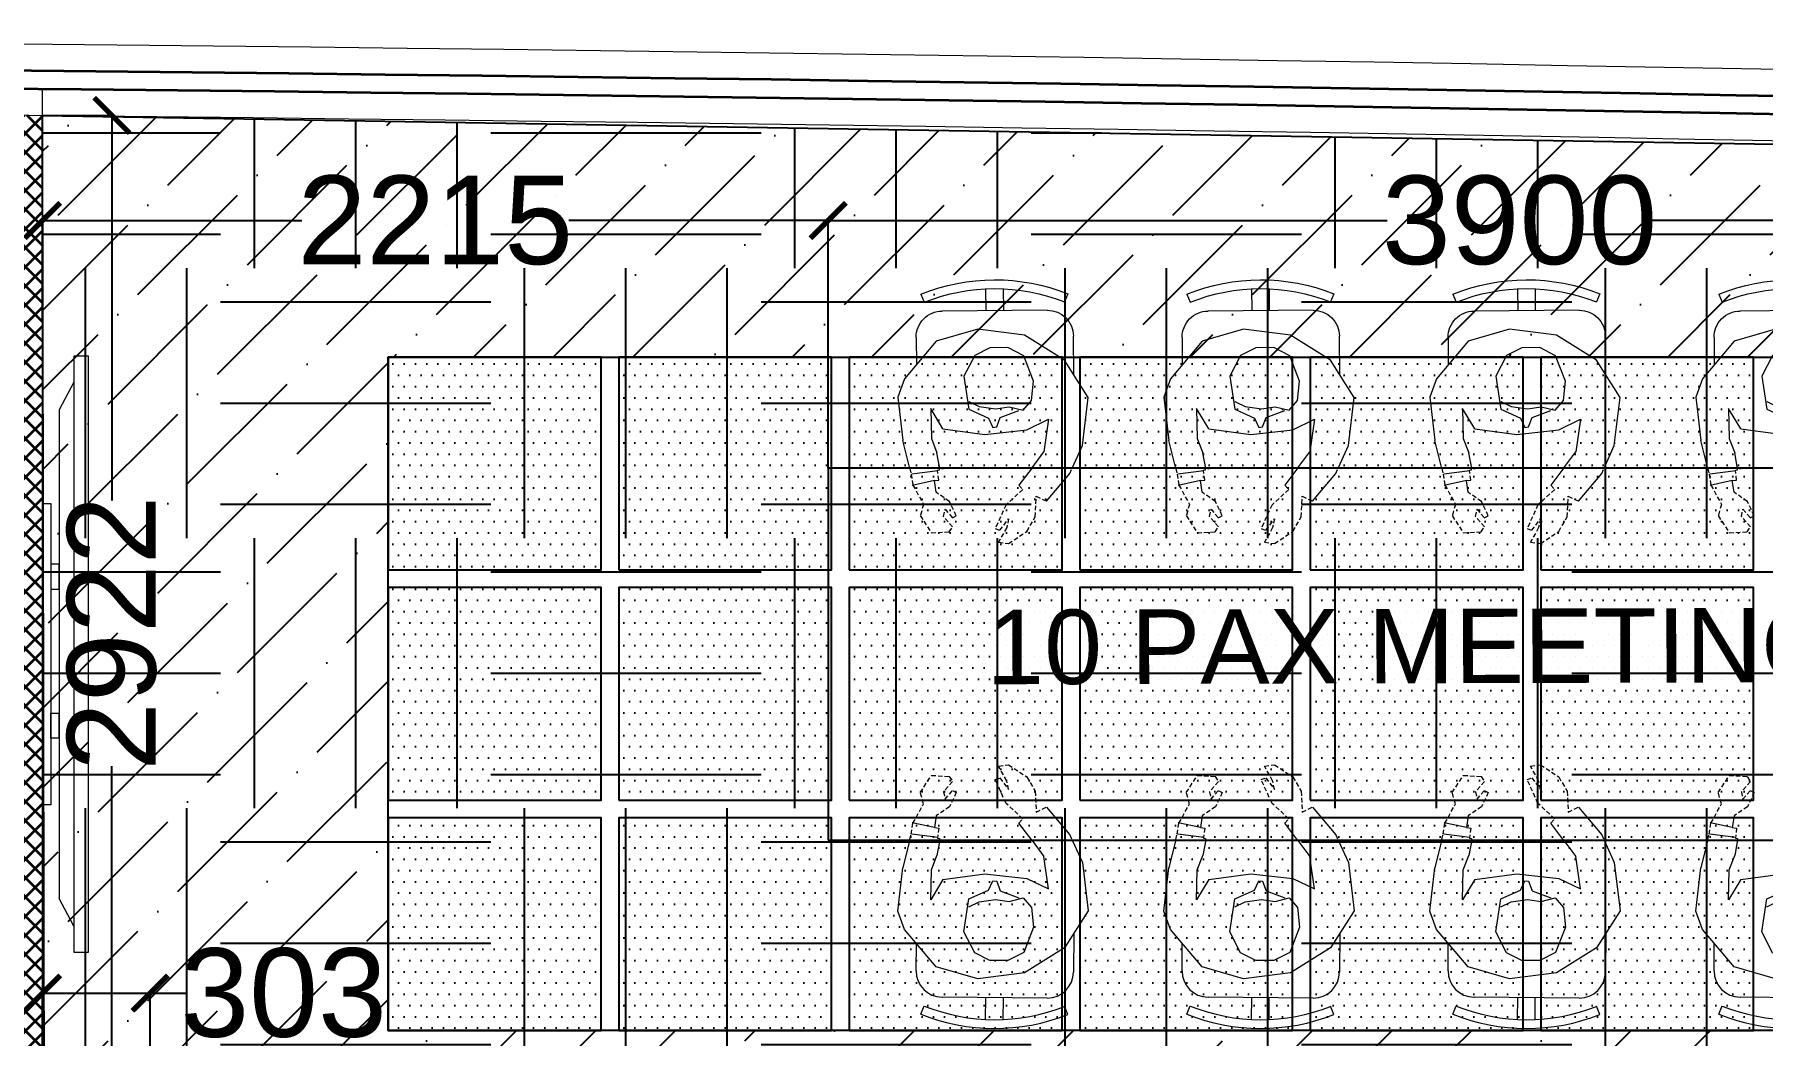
# Model space of a CAD drawing. Header units: millimetres. Extents: x 263321 to 4958806, y 33647 to 987811.
# Drawn here: x 2402929 to 2407802, y 502709 to 505533 of the extents above; entities that cross this region are included whole.
import ezdxf

# ---------------------------------------------------------------- set-up
doc = ezdxf.new("R2010")
doc.units = ezdxf.units.MM
doc.header["$PDMODE"] = 3
doc.linetypes.add('( Hidden )', pattern=[0.375, 0.25, -0.125])
for name, color, linetype, lineweight in [('A-FURN-HUMAN', 252, 'Continuous', 9), ('A-FURN-MODULAR', 6, 'Continuous', 18), ('A-FURN-MODULAR-CHAIR', 5, 'Continuous', 5), ('A-FURN-MODULAR-TABLETOP', 250, 'Continuous', 13), ('A-GYPSUM PARTITION', 250, 'Continuous', 35), ('A-PLAN-THIN', 251, 'Continuous', 15), ('Base 7th & 9th', 250, 'Continuous', 35), ('TOA- AV', 7, 'Continuous', 9)]:
    doc.layers.add(name, color=color, linetype=linetype, lineweight=lineweight)
for name, color, linetype in [('CEILING TOA', 7, 'Continuous'), ('CH', 250, 'Continuous'), ('FLOORING TOA', 7, 'Continuous'), ('PARTITION DIM.', 250, 'Continuous'), ('TEXT', 250, 'Continuous')]:
    doc.layers.add(name, color=color, linetype=linetype)
doc.styles.add('ARIAL', font='arial.ttf')
doc.styles.get("Standard").update_dxf_attribs({"font": 'arial.ttf'})
doc.styles.add('TEXT @ 150', font='arial.ttf', dxfattribs={"height": 225})
doc.dimstyles.new('DIM @ 150', dxfattribs={"dimtxt": 225, "dimasz": 100, "dimexe": 1, "dimexo": 0, "dimgap": 0.5, "dimtad": 0, "dimdec": 0, "dimzin": 0, "dimdsep": 46, "dimtxsty": 'TEXT @ 150', "dimblk": 'ARCHTICK', "dimcen": -2, "dimclrd": 8, "dimclre": 8, "dimclrt": 7, "dimadec": 0, "dimazin": 0, "dimtfac": 1, "dimtdec": 0, "dimtofl": 0, "dimtmove": 0, "dimatfit": 3, "dimldrblk": 'OPEN90', "dimfxl": 1, "dimtolj": 1, "dimtzin": 0, "dimlwd": -1, "dimlwe": -1, "dimarcsym": 0})
pattern_1 = [(0, (19594.08, 10287.852), (15.875, 31.75), [0, -31.75])]

# ---------------------------------------------------------------- blocks, each defined once
blk = doc.blocks.new('_ArchTick')
at = {"color": 0, "linetype": 'ByBlock', "const_width": 0.15}
blk.add_lwpolyline([(-0.5, -0.5), (0.5, 0.5)], dxfattribs=at)
blk = doc.blocks.new('*D569')
at = {"layer": 'Defpoints', "color": 0, "transparency": 16777216}
for p in [(2403255, 502828.7), (2402951.6, 502383.1), (2403255, 502383.1, 0)]:
    blk.add_point(p, dxfattribs=at)
at = {"layer": 'PARTITION DIM.', "color": 8, "transparency": 16777216}
for p, q in [((2402951.6, 502383.1), (2402951.6, 502829.7)), ((2402951.6, 502828.7), (2403255, 502828.7)), ((2403255, 502383.1), (2403255, 502829.7)), ((2403255, 502828.7), (2403355, 502828.7))]:
    blk.add_line(p, q, dxfattribs=at)
at = {"layer": 'PARTITION DIM.', "color": 8, "transparency": 16777216, "xscale": 100, "yscale": 100, "zscale": 100, "rotation": 180}
blk.add_blockref('_ArchTick', (2402951.6, 502828.7), dxfattribs=at)
at = {"layer": 'PARTITION DIM.', "color": 8, "transparency": 16777216, "xscale": 100, "yscale": 100, "zscale": 100}
blk.add_blockref('_ArchTick', (2403255, 502828.7), dxfattribs=at)
at = {"layer": 'PARTITION DIM.', "color": 7, "transparency": 16777216, "insert": (2403631.6, 502828.7), "char_height": 250, "attachment_point": 5}
blk.add_mtext('\\A1;303', dxfattribs=at)
blk = doc.blocks.new('_Open90')
at = {"color": 0, "linetype": 'ByBlock'}
for p, q in [((-0.5, 0.5), (0, 0)), ((0, 0), (-1, 0)), ((0, 0), (-0.5, -0.5))]:
    blk.add_line(p, q, dxfattribs=at)
blk = doc.blocks.new('*D573')
at = {"layer": 'Defpoints', "color": 0, "transparency": 16777216}
for p in [(2402951.6, 505304.9), (2402951.9, 502383.1, 0), (2403147.4, 502383.1)]:
    blk.add_point(p, dxfattribs=at)
at = {"layer": 'PARTITION DIM.', "color": 8, "transparency": 16777216}
for p, q in [((2402951.6, 505304.9), (2403148.4, 505304.9)), ((2403147.4, 505304.9), (2403147.4, 504218.6)), ((2403147.4, 502383.1), (2403147.4, 503469.3)), ((2402951.9, 502383.1), (2403148.4, 502383.1))]:
    blk.add_line(p, q, dxfattribs=at)
at = {"layer": 'PARTITION DIM.', "color": 8, "transparency": 16777216, "xscale": 100, "yscale": 100, "zscale": 100}
for p, rotation in [((2403147.4, 505304.9), 90), ((2403147.4, 502383.1), 270)]:
    blk.add_blockref('_ArchTick', p, dxfattribs=dict(at, rotation=rotation))
at = {"layer": 'PARTITION DIM.', "color": 7, "transparency": 16777216, "insert": (2403147.4, 503844), "char_height": 250, "attachment_point": 5, "rotation": 90}
blk.add_mtext('\\A1;2922', dxfattribs=at)
blk = doc.blocks.new('Human Figure')
at = {"layer": 'A-FURN-HUMAN', "lineweight": 5}
for p, q in [((4611.71, 5776.63, 0), (4616.22, 5779.49)), ((4611.71, 5776.63, 0), (4616.22, 5779.49)), ((4616.22, 5779.49), (4621.49, 5780.21, 0)), ((4616.22, 5779.49), (4621.49, 5780.21, 0)), ((4621.49, 5780.21, 0), (4626.18, 5778.89, 0)), ((4621.49, 5780.21, 0), (4626.18, 5778.89, 0)), ((4626.18, 5778.89, 0), (4629.77, 5774.69, 0)), ((4626.18, 5778.89, 0), (4629.77, 5774.69, 0)), ((4609.08, 5772.43, 0), (4611.71, 5776.63, 0)), ((4609.08, 5772.43, 0), (4611.71, 5776.63, 0)), ((4629.77, 5774.69, 0), (4630.56, 5772.63, 0)), ((4629.77, 5774.69, 0), (4630.56, 5772.63, 0)), ((4609.78, 5766.99, 0), (4609.08, 5772.43, 0)), ((4609.78, 5766.99, 0), (4609.08, 5772.43, 0)), ((4626.86, 5771.32, 0), (4626.81, 5767.94)), ((4626.86, 5771.32, 0), (4626.81, 5767.94)), ((4630.56, 5772.63, 0), (4630.01, 5767.72, 0)), ((4630.56, 5772.63, 0), (4630.01, 5767.72, 0)), ((4616.02, 5768.83), (4613.59, 5769.99, 0)), ((4613.59, 5769.99, 0), (4614.12, 5766.32, 0)), ((4616.02, 5768.83), (4613.59, 5769.99, 0)), ((4613.59, 5769.99, 0), (4614.12, 5766.32, 0)), ((4625.5, 5769.01, 0), (4620.77, 5768.32, 0)), ((4625.5, 5769.01, 0), (4620.77, 5768.32, 0)), ((4620.77, 5768.32, 0), (4616.02, 5768.83)), ((4620.77, 5768.32, 0), (4616.02, 5768.83)), ((4626.81, 5767.94), (4626.19, 5766.32, 0)), ((4626.81, 5767.94), (4626.19, 5766.32, 0)), ((4629.26, 5764.54), (4630.01, 5767.72, 0)), ((4629.26, 5764.54), (4630.01, 5767.72, 0)), ((4610.91, 5764.54), (4609.78, 5766.99, 0)), ((4610.91, 5764.54), (4609.78, 5766.99, 0)), ((4615.48, 5764.54), (4614.12, 5766.32, 0)), ((4615.48, 5764.54), (4614.12, 5766.32, 0)), ((4625.89, 5764.54), (4626.19, 5766.32, 0)), ((4625.89, 5764.54), (4626.19, 5766.32, 0)), ((4613.88, 5760.76, 0), (4611.23, 5763.85, 0)), ((4613.88, 5760.76, 0), (4611.23, 5763.85, 0)), ((4615.48, 5764.54), (4616.97, 5762.59)), ((4615.48, 5764.54), (4616.97, 5762.59)), ((4626.5, 5763.17, 0), (4626.01, 5763.22, 0)), ((4626.5, 5763.17, 0), (4626.01, 5763.22, 0)), ((4626.32, 5761.85, 0), (4626.5, 5763.17, 0)), ((4626.32, 5761.85, 0), (4626.5, 5763.17, 0))]:
    blk.add_line(p, q, dxfattribs=at)
at = {"layer": 'A-FURN-HUMAN', "linetype": '( Hidden )', "lineweight": 5, "ltscale": 2}
for p, q in [((4611.23, 5763.85, 0), (4610.91, 5764.54, 0)), ((4611.23, 5763.85, 0), (4610.91, 5764.54, 0)), ((4626.01, 5763.22, 0), (4626.14, 5764.36, 0)), ((4626.01, 5763.22, 0), (4626.14, 5764.36, 0)), ((4629.12, 5763.93, 0), (4628.92, 5762.69, 0)), ((4629.12, 5763.93, 0), (4628.92, 5762.69, 0)), ((4629.26, 5764.54, 0), (4629.12, 5763.93, 0)), ((4629.26, 5764.54, 0), (4629.12, 5763.93, 0)), ((4615.02, 5761.34, 0), (4613.88, 5760.76, 0)), ((4615.02, 5761.34, 0), (4613.88, 5760.76, 0)), ((4615.16, 5758.98, 0), (4615.02, 5761.34, 0)), ((4615.16, 5758.98, 0), (4615.02, 5761.34, 0)), ((4616.97, 5762.59), (4616.53, 5762.09)), ((4616.97, 5762.59), (4616.53, 5762.09)), ((4616.53, 5762.09), (4618.44, 5760.37, 0)), ((4616.53, 5762.09), (4618.44, 5760.37, 0)), ((4624.81, 5760.79, 0), (4626.32, 5761.85, 0)), ((4624.81, 5760.79, 0), (4626.32, 5761.85, 0)), ((4628.92, 5762.69, 0), (4627.75, 5760.5, 0)), ((4628.92, 5762.69, 0), (4627.75, 5760.5, 0)), ((4618.44, 5760.37, 0), (4619.69, 5757.7, 0)), ((4618.44, 5760.37, 0), (4619.69, 5757.7, 0)), ((4624.06, 5759.18, 0), (4624.81, 5760.79, 0)), ((4624.06, 5759.18, 0), (4624.81, 5760.79, 0)), ((4625.32, 5759.95, 0), (4624.51, 5758.96, 0)), ((4625.32, 5759.95, 0), (4624.51, 5758.96, 0)), ((4625.51, 5759.11, 0), (4625.32, 5759.95, 0)), ((4625.51, 5759.11, 0), (4625.32, 5759.95, 0)), ((4627.75, 5760.5, 0), (4628.12, 5759.23, 0)), ((4627.75, 5760.5, 0), (4628.12, 5759.23, 0)), ((4616.12, 5757.36), (4615.16, 5758.98, 0)), ((4616.12, 5757.36), (4615.16, 5758.98, 0)), ((4618.19, 5756, 0), (4616.12, 5757.36)), ((4618.19, 5756, 0), (4616.12, 5757.36)), ((4619.17, 5757.51, 0), (4618.16, 5758.8, 0)), ((4618.16, 5758.8, 0), (4618.39, 5757.81, 0)), ((4619.17, 5757.51, 0), (4618.16, 5758.8, 0)), ((4618.16, 5758.8, 0), (4618.39, 5757.81, 0)), ((4618.39, 5757.81, 0), (4619.31, 5756.18, 0)), ((4618.39, 5757.81, 0), (4619.31, 5756.18, 0)), ((4619.69, 5757.7, 0), (4619.17, 5757.51, 0)), ((4619.69, 5757.7, 0), (4619.17, 5757.51, 0)), ((4624.51, 5758.96, 0), (4624.06, 5759.18, 0)), ((4624.51, 5758.96, 0), (4624.06, 5759.18, 0)), ((4624.5, 5757.93, 0), (4625.51, 5759.11, 0)), ((4624.5, 5757.93, 0), (4625.51, 5759.11, 0)), ((4624.87, 5757.37, 0), (4624.5, 5757.93, 0)), ((4624.87, 5757.37, 0), (4624.5, 5757.93, 0)), ((4626.89, 5757.28, 0), (4624.87, 5757.37, 0)), ((4626.89, 5757.28, 0), (4624.87, 5757.37, 0)), ((4628.12, 5759.23, 0), (4626.89, 5757.28, 0)), ((4628.12, 5759.23, 0), (4626.89, 5757.28, 0)), ((4619.31, 5756.18, 0), (4618.19, 5756, 0)), ((4619.31, 5756.18, 0), (4618.19, 5756, 0))]:
    blk.add_line(p, q, dxfattribs=at)
at = {"layer": 'A-FURN-HUMAN', "linetype": '( Hidden )', "lineweight": 5, "ltscale": 3}
for p, q in [((4625.9, 5764.39, 0), (4625.89, 5764.57, 0)), ((4625.9, 5764.39, 0), (4625.89, 5764.57, 0)), ((4626.14, 5764.36, 0), (4625.9, 5764.39, 0)), ((4626.14, 5764.36, 0), (4625.9, 5764.39, 0))]:
    blk.add_line(p, q, dxfattribs=at)
at = {"layer": 'A-FURN-HUMAN', "lineweight": 5, "elevation": 0}
for points in [[(4622.54, 5772.08), (4621.4, 5771.49), (4619.55, 5771.23), (4618.01, 5771.43), (4616.44, 5771.03), (4615.47, 5772.11), (4615.23, 5774.3), (4616.32, 5777.18), (4618.11, 5778.11), (4620.14, 5778.11), (4621.85, 5777.26), (4623.09, 5774.92), (4622.55, 5771.19), (4620.35, 5770.17), (4619.86, 5769.12), (4619.43, 5769.17), (4619.04, 5770.23), (4616.9, 5771)], [(4622.54, 5772.08), (4621.4, 5771.49), (4619.55, 5771.23), (4618.01, 5771.43), (4616.44, 5771.03), (4615.47, 5772.11), (4615.23, 5774.3), (4616.32, 5777.18), (4618.11, 5778.11), (4620.14, 5778.11), (4621.85, 5777.26), (4623.09, 5774.92), (4622.55, 5771.19), (4620.35, 5770.17), (4619.86, 5769.12), (4619.43, 5769.17), (4619.04, 5770.23), (4616.9, 5771)], [(4625.5, 5769.01), (4626.86, 5771.32)], [(4625.5, 5769.01), (4626.86, 5771.32)], [(4626.09, 5764.27), (4629.04, 5763.91)], [(4626.09, 5764.27), (4629.04, 5763.91)], [(4626.5, 5763.17), (4629.02, 5762.63)], [(4626.5, 5763.17), (4629.02, 5762.63)]]:
    blk.add_lwpolyline(points, dxfattribs=at)
at = {"layer": 'A-FURN-MODULAR-CHAIR', "color": 18, "lineweight": 15, "true_color": 0x000000}
for p, q in [((4613.64, 5782.3, 0), (4625.48, 5782.3, 0)), ((4610.68, 5774.98, 0), (4610.68, 5779.34, 0)), ((4628.44, 5779.34, 0), (4628.44, 5776.24, 0))]:
    blk.add_line(p, q, dxfattribs=at)
at = {"layer": 'A-FURN-MODULAR-CHAIR', "lineweight": 15}
for p, q in [((4613.64, 5782.3, 0), (4625.48, 5782.3, 0)), ((4610.68, 5774.98, 0), (4610.68, 5779.34, 0)), ((4628.44, 5779.34, 0), (4628.44, 5776.24, 0))]:
    blk.add_line(p, q, dxfattribs=at)
at = {"layer": 'A-FURN-MODULAR-CHAIR', "color": 18, "lineweight": 15, "true_color": 0x000000, "elevation": 0}
for points in [[(4618.58, 5784.79), (4618.58, 5782.3)], [(4620.56, 5784.79), (4620.56, 5782.3)], [(4611.29, 5784.13), (4611.67, 5783.22)], [(4627.86, 5784.22), (4627.49, 5783.3)]]:
    blk.add_lwpolyline(points, dxfattribs=at)
at = {"layer": 'A-FURN-MODULAR-CHAIR', "lineweight": 15, "elevation": 0}
for points in [[(4618.58, 5784.79), (4618.58, 5782.3)], [(4620.56, 5784.79), (4620.56, 5782.3)], [(4611.29, 5784.13), (4611.67, 5783.22)], [(4627.86, 5784.22), (4627.49, 5783.3)]]:
    blk.add_lwpolyline(points, dxfattribs=at)
at = {"layer": 'A-FURN-MODULAR-CHAIR', "color": 18, "lineweight": 15, "true_color": 0x000000, "elevation": 0}
blk.add_lwpolyline([(4625.89, 5764.57, -0.034638), (4625.48, 5764.54), (4615.48, 5764.54)], format="xyb", dxfattribs=at)
at = {"layer": 'A-FURN-MODULAR-CHAIR', "lineweight": 15, "elevation": 0}
blk.add_lwpolyline([(4625.89, 5764.57, -0.034638), (4625.48, 5764.54), (4615.48, 5764.54)], format="xyb", dxfattribs=at)
at = {"layer": 'A-FURN-MODULAR-CHAIR', "color": 18, "lineweight": 15, "true_color": 0x000000}
for centre, radius, start, end in [((4619.68, 5763.49, 0), 22.29, 68.458, 112.0994), ((4619.68, 5763.49, 0), 21.3, 68.4839, 112.0994), ((4613.64, 5779.34, 0), 2.96, 90.0001, 180.0001), ((4625.48, 5779.34, 0), 2.96, 0.0001, 90.0001)]:
    blk.add_arc(centre, radius, start, end, dxfattribs=at)
at = {"layer": 'A-FURN-MODULAR-CHAIR', "lineweight": 15}
for centre, radius, start, end in [((4619.68, 5763.49, 0), 22.29, 68.458, 112.0994), ((4619.68, 5763.49, 0), 21.3, 68.4839, 112.0994), ((4613.64, 5779.34, 0), 2.96, 90.0001, 180.0001), ((4625.48, 5779.34, 0), 2.96, 0.0001, 90.0001)]:
    blk.add_arc(centre, radius, start, end, dxfattribs=at)
blk = doc.blocks.new('*D703')
at = {"layer": 'CH', "color": 8, "transparency": 16777216}
for p, q in [((2405166.9, 504310.1), (2405166.9, 505009.4)), ((2405166.9, 505008.4), (2406743.5, 505008.4)), ((2409066.6, 505008.4), (2407490.1, 505008.4)), ((2409066.6, 504310.1), (2409066.6, 505009.4))]:
    blk.add_line(p, q, dxfattribs=at)
at = {"layer": 'Defpoints', "color": 0, "transparency": 16777216}
for p in [(2405166.9, 505008.4), (2405166.9, 504310.1), (2409066.6, 504310.1)]:
    blk.add_point(p, dxfattribs=at)
at = {"layer": 'CH', "color": 8, "transparency": 16777216, "xscale": 100, "yscale": 100, "zscale": 100, "rotation": 180}
blk.add_blockref('_ArchTick', (2405166.9, 505008.4), dxfattribs=at)
at = {"layer": 'CH', "color": 8, "transparency": 16777216, "xscale": 100, "yscale": 100, "zscale": 100}
blk.add_blockref('_ArchTick', (2409066.6, 505008.4), dxfattribs=at)
at = {"layer": 'CH', "color": 7, "transparency": 16777216, "insert": (2407116.8, 505008.4), "char_height": 250, "attachment_point": 5}
blk.add_mtext('\\A1;3900', dxfattribs=at)
blk = doc.blocks.new('*D702')
at = {"layer": 'CH', "color": 8, "transparency": 16777216}
for p, q in [((2402951.6, 504730.5), (2402951.6, 505009.4)), ((2402951.6, 505008.4), (2403682.4, 505008.4)), ((2405166.9, 505008.4), (2404436.2, 505008.4)), ((2405166.9, 504310.1), (2405166.9, 505009.4))]:
    blk.add_line(p, q, dxfattribs=at)
at = {"layer": 'Defpoints', "color": 0, "transparency": 16777216}
for p in [(2402951.6, 505008.4), (2402951.6, 504730.5), (2405166.9, 504310.1)]:
    blk.add_point(p, dxfattribs=at)
at = {"layer": 'CH', "color": 8, "transparency": 16777216, "xscale": 100, "yscale": 100, "zscale": 100, "rotation": 180}
blk.add_blockref('_ArchTick', (2402951.6, 505008.4), dxfattribs=at)
at = {"layer": 'CH', "color": 8, "transparency": 16777216, "xscale": 100, "yscale": 100, "zscale": 100}
blk.add_blockref('_ArchTick', (2405166.9, 505008.4), dxfattribs=at)
at = {"layer": 'CH', "color": 7, "transparency": 16777216, "insert": (2404059.3, 505008.4), "char_height": 250, "attachment_point": 5}
blk.add_mtext('\\A1;2215', dxfattribs=at)
blk = doc.blocks.new('A$C60412B90')
at = {"layer": 'TOA- AV', "color": 6}
for p, q in [((-37.2, 55.5), (29.9, 91)), ((1280.2, 55.5), (1213.1, 91)), ((-100, 55.5), (1343, 55.5))]:
    blk.add_line(p, q, dxfattribs=at)
at = {"layer": 'TOA- AV', "color": 30, "true_color": 0xf8991e}
blk.add_line((256.5, 111), (986.5, 111), dxfattribs=at)
for points in [[(986.5, 111), (986.5, 131), (256.5, 131), (256.5, 111)], [(403.4, 91), (464.2, 91)], [(825.1, 91), (764.2, 91)]]:
    blk.add_lwpolyline(points, dxfattribs=at)
at = {"layer": 'TOA- AV', "color": 6}
for points in [[(29.9, 91), (1213.1, 91)], [(1343, 55.5), (1343, 20), (-100, 20), (-100, 55.5)]]:
    blk.add_lwpolyline(points, dxfattribs=at)
at = {"layer": 'TOA- AV', "color": 30, "true_color": 0xf8991e}
for points in [[(403.4, 111), (464.2, 111), (464.2, 91), (403.4, 91)], [(825.1, 111), (764.2, 111), (764.2, 91), (825.1, 91)]]:
    blk.add_lwpolyline(points, close=True, dxfattribs=at)

msp = doc.modelspace()

# ---------------------------------------------------------------- hatches: boundary and pattern name
at = {"layer": 'A-GYPSUM PARTITION', "true_color": 0x636466}
h = msp.add_hatch(dxfattribs=at)
h.set_pattern_fill('ANSI37', color=251, scale=12)
h.set_pattern_definition([(45, (13069.08, -8478.743), (-26.94076836, 26.94076836), []), (135, (13069.08, -8478.743), (-26.94076836, -26.94076836), [])])
h.paths.add_polyline_path([(2402951.6, 505304.9, 0.000046), (2402851.6, 505305.9), (2402851.6, 497133.1), (2402951.6, 497133.1)])
at = {"layer": 'CEILING TOA', "true_color": 0x939598}
h = msp.add_hatch(dxfattribs=at)
h.set_pattern_fill('ANSI36', color=252, scale=50)
h.set_pattern_definition([(45, (13069.08, -8478.74), (84.189901, 308.696304), [396.875, -79.375, 0, -79.375])])
h.paths.add_polyline_path([(2403926.6, 504623.3), (2409076.6, 504623.3), (2409076.6, 502723.3), (2403926.6, 502723.3)], flags=16)
h.paths.add_polyline_path([(2402951.6, 505304.9), (2410051.6, 505187.2), (2410051.6, 502383.1), (2404451.6, 502383.1), (2404451.6, 501336.2), (2402957.7, 501375.3)])
h = msp.add_hatch(dxfattribs=at)
h.set_pattern_fill('DOTS', color=252, scale=20)
h.set_pattern_definition(pattern_1)
h.paths.add_polyline_path([(2403926.6, 504023.3), (2404526.6, 504023.3), (2404526.6, 504623.3), (2403926.6, 504623.3)])
h = msp.add_hatch(dxfattribs=at)
h.set_pattern_fill('DOTS', color=252, scale=20)
h.set_pattern_definition(pattern_1)
h.paths.add_polyline_path([(2404576.6, 504023.3), (2405176.6, 504023.3), (2405176.6, 504623.3), (2404576.6, 504623.3)])
h = msp.add_hatch(dxfattribs=at)
h.set_pattern_fill('DOTS', color=252, scale=20)
h.set_pattern_definition(pattern_1)
h.paths.add_polyline_path([(2405226.6, 504023.3), (2405826.6, 504023.3), (2405826.6, 504623.3), (2405226.6, 504623.3)])
h = msp.add_hatch(dxfattribs=at)
h.set_pattern_fill('DOTS', color=252, scale=20)
h.set_pattern_definition(pattern_1)
h.paths.add_polyline_path([(2405876.6, 504023.3), (2406476.6, 504023.3), (2406476.6, 504623.3), (2405876.6, 504623.3)])
h = msp.add_hatch(dxfattribs=at)
h.set_pattern_fill('DOTS', color=252, scale=20)
h.set_pattern_definition(pattern_1)
h.paths.add_polyline_path([(2406526.6, 504023.3), (2407126.6, 504023.3), (2407126.6, 504623.3), (2406526.6, 504623.3)])
h = msp.add_hatch(dxfattribs=at)
h.set_pattern_fill('DOTS', color=252, scale=20)
h.set_pattern_definition(pattern_1)
h.paths.add_polyline_path([(2407176.6, 504023.3), (2407776.6, 504023.3), (2407776.6, 504623.3), (2407176.6, 504623.3)])
h = msp.add_hatch(dxfattribs=at)
h.set_pattern_fill('DOTS', color=252, scale=20)
h.set_pattern_definition(pattern_1)
h.paths.add_polyline_path([(2403926.6, 503373.3), (2404526.6, 503373.3), (2404526.6, 503973.3), (2403926.6, 503973.3)])
h = msp.add_hatch(dxfattribs=at)
h.set_pattern_fill('DOTS', color=252, scale=20)
h.set_pattern_definition(pattern_1)
h.paths.add_polyline_path([(2404576.6, 503373.3), (2405176.6, 503373.3), (2405176.6, 503973.3), (2404576.6, 503973.3)])
h = msp.add_hatch(dxfattribs=at)
h.set_pattern_fill('DOTS', color=252, scale=20)
h.set_pattern_definition(pattern_1)
h.paths.add_polyline_path([(2405226.6, 503373.3), (2405826.6, 503373.3), (2405826.6, 503973.3), (2405226.6, 503973.3)])
h = msp.add_hatch(dxfattribs=at)
h.set_pattern_fill('DOTS', color=252, scale=20)
h.set_pattern_definition(pattern_1)
h.paths.add_polyline_path([(2405876.6, 503373.3), (2406476.6, 503373.3), (2406476.6, 503973.3), (2405876.6, 503973.3)])
h = msp.add_hatch(dxfattribs=at)
h.set_pattern_fill('DOTS', color=252, scale=20)
h.set_pattern_definition(pattern_1)
h.paths.add_polyline_path([(2406526.6, 503373.3), (2407126.6, 503373.3), (2407126.6, 503973.3), (2406526.6, 503973.3)])
h = msp.add_hatch(dxfattribs=at)
h.set_pattern_fill('DOTS', color=252, scale=20)
h.set_pattern_definition(pattern_1)
h.paths.add_polyline_path([(2407176.6, 503373.3), (2407776.6, 503373.3), (2407776.6, 503973.3), (2407176.6, 503973.3)])
h = msp.add_hatch(dxfattribs=at)
h.set_pattern_fill('DOTS', color=252, scale=20)
h.set_pattern_definition(pattern_1)
h.paths.add_polyline_path([(2403926.6, 502723.3), (2404526.6, 502723.3), (2404526.6, 503323.3), (2403926.6, 503323.3)])
h = msp.add_hatch(dxfattribs=at)
h.set_pattern_fill('DOTS', color=252, scale=20)
h.set_pattern_definition(pattern_1)
h.paths.add_polyline_path([(2404576.6, 502723.3), (2405176.6, 502723.3), (2405176.6, 503323.3), (2404576.6, 503323.3)])
h = msp.add_hatch(dxfattribs=at)
h.set_pattern_fill('DOTS', color=252, scale=20)
h.set_pattern_definition(pattern_1)
h.paths.add_polyline_path([(2405226.6, 502723.3), (2405826.6, 502723.3), (2405826.6, 503323.3), (2405226.6, 503323.3)])
h = msp.add_hatch(dxfattribs=at)
h.set_pattern_fill('DOTS', color=252, scale=20)
h.set_pattern_definition(pattern_1)
h.paths.add_polyline_path([(2405876.6, 502723.3), (2406476.6, 502723.3), (2406476.6, 503323.3), (2405876.6, 503323.3)])
h = msp.add_hatch(dxfattribs=at)
h.set_pattern_fill('DOTS', color=252, scale=20)
h.set_pattern_definition(pattern_1)
h.paths.add_polyline_path([(2406526.6, 502723.3), (2407126.6, 502723.3), (2407126.6, 503323.3), (2406526.6, 503323.3)])
h = msp.add_hatch(dxfattribs=at)
h.set_pattern_fill('DOTS', color=252, scale=20)
h.set_pattern_definition(pattern_1)
h.paths.add_polyline_path([(2407176.6, 502723.3), (2407776.6, 502723.3), (2407776.6, 503323.3), (2407176.6, 503323.3)])
at = {"layer": 'FLOORING TOA', "true_color": 0xc7c8ca}
h = msp.add_hatch(dxfattribs=at)
h.set_pattern_fill('EARTH', color=9, scale=120)
edge = h.paths.add_edge_path()
edge.add_line((2399150.3, 470683.1), (2406751.6, 470683.1))
edge.add_line((2406751.6, 470683.1), (2406751.6, 489283.1))
edge.add_line((2406751.6, 489283.1), (2406777, 491421.9))
edge.add_line((2406777, 491421.9), (2410711.6, 491383.1))
edge.add_line((2410711.6, 491383.1), (2410711.6, 490662.8))
edge.add_line((2410711.6, 490662.8), (2412251.6, 490662.8))
edge.add_line((2412251.6, 490662.8), (2412251.6, 491383.1))
edge.add_line((2412251.6, 491383.1), (2413501.6, 491383.1))
edge.add_line((2413501.6, 491383.1), (2413501.6, 490641.9))
edge.add_line((2413501.6, 490641.9), (2414541.6, 490641.9))
edge.add_line((2414541.6, 490641.9), (2414541.6, 491383.1))
edge.add_line((2414541.6, 491383.1), (2419059.8, 491383.1))
edge.add_line((2419059.8, 491383.1), (2419290.9, 492883.1))
edge.add_line((2419290.9, 492883.1), (2413191.6, 492883.1))
edge.add_line((2413191.6, 492883.1), (2413191.6, 495458.2))
edge.add_line((2413191.6, 495458.2), (2416206.2, 495458.2))
edge.add_line((2416206.2, 495458.2), (2416206.2, 496558.2))
edge.add_line((2416206.2, 496558.2), (2413191.6, 496558.2))
edge.add_line((2413191.6, 496558.2), (2413191.6, 498963.1))
edge.add_line((2413191.6, 498963.1), (2411651.6, 498963.1))
edge.add_line((2411651.6, 498963.1), (2411651.6, 492883.1))
edge.add_line((2411651.6, 492883.1), (2404451.6, 492883.1))
edge.add_line((2404451.6, 492883.1), (2404452.6, 502283.1))
edge.add_line((2404452.6, 502283.1), (2402951.6, 502283.1))
edge.add_line((2402951.6, 502283.1), (2402951.4, 497183.5))
edge.add_line((2402951.4, 497183.5), (2402951.6, 497133.1))
edge.add_line((2402951.6, 497133.1), (2399951.6, 497133.1))
edge.add_line((2399951.6, 497133.1), (2399951.6, 505326.9))
edge.add_arc((2397396.4, -38564.5), 543897.4, 89.730828, 95.307778)
edge.add_line((2347082.8, 503000.8), (2347082.9, 472483.1))
edge.add_line((2347082.9, 472483.1), (2343851.6, 472483.1))
edge.add_line((2343851.6, 472483.1), (2343851.6, 458383.2))
edge.add_line((2343851.6, 458383.2), (2354252.4, 458383.2))
edge.add_line((2354252.4, 458383.2), (2354252.7, 455753.4))
edge.add_arc((2374151.3, 141679.3), 314703.8, 88.069715, 93.625218, ccw=False)
edge.add_line((2384751.6, 456204.5), (2384751.6, 459200.3))
edge.add_line((2384751.6, 459200.3), (2394751.8, 459200.3))
edge.add_line((2394751.8, 459200.3), (2394749.6, 457484.3))
edge.add_line((2394749.6, 457484.3), (2395751.6, 457483.1))
edge.add_line((2395751.6, 457483.1), (2395751.6, 458383.1))
edge.add_line((2395751.6, 458383.1), (2396651.6, 458383.1))
edge.add_line((2396651.6, 458383.1), (2396651.6, 459197.4))
edge.add_line((2396651.6, 459197.4), (2399811.2, 459198))
edge.add_line((2399811.2, 459198), (2399811.2, 460833.1))
edge.add_line((2399811.2, 460833.1), (2398551.6, 460833.1))
edge.add_line((2398551.6, 460833.1), (2398551.6, 466883.1))
edge.add_line((2398551.6, 466883.1), (2403551.7, 466883.1))
edge.add_line((2403551.7, 466883.1), (2403551.7, 465533.1))
edge.add_line((2403551.7, 465533.1), (2407851.7, 465533.1))
edge.add_line((2407851.7, 465533.1), (2407851.7, 460783.1))
edge.add_line((2407851.7, 460783.1), (2409491.6, 460783.1))
edge.add_line((2409491.6, 460783.1), (2409496.3, 466883.1))
edge.add_line((2409496.3, 466883.1), (2415285.8, 466883.1))
edge.add_line((2415285.8, 466883.1), (2415516.9, 468383.1))
edge.add_line((2415516.9, 468383.1), (2399151.6, 468383.1))
edge.add_arc((2399151.6, 468983.1), 600, 180.0002, 269.9977, ccw=False)
edge.add_line((2398551.6, 468983.1), (2398551.6, 470083.1))
edge.add_arc((2399151.6, 470083.1), 600, 90.125, 179.9999, ccw=False)
edge = h.paths.add_edge_path(flags=16)
edge.add_line((2350804.3, 495933.1), (2349254.3, 495933.1))
edge.add_arc((2349254.3, 495533.1), 400, 90.0003, 179.7889)
edge.add_line((2348854.3, 495534.5), (2348854.3, 492844.4))
edge.add_line((2348854.3, 492844.4), (2350804.3, 492844.4))
edge.add_line((2350804.3, 492844.4), (2350804.3, 495933.1))
h.paths.add_polyline_path([(2380451.6, 495933.1), (2394411.6, 495933.1), (2394411.6, 489283.1), (2388129.7, 489289.9), (2388129.7, 487283.1), (2379984.7, 487283), (2379984.7, 489283.1), (2380551.6, 489283.1)], flags=16)
edge = h.paths.add_edge_path(flags=16)
edge.add_line((2404951.6, 487283.1), (2348951.6, 487283.1))
edge.add_arc((2348951.6, 486983.1), 300, 90, 179.997)
edge.add_line((2348651.6, 486983.1), (2348650.9, 472483.1))
edge.add_line((2348650.9, 472483.1), (2404951.6, 472483.1))
edge.add_line((2404951.6, 472483.1), (2404951.6, 487283.1))
h.paths.add_polyline_path([(2396751.6, 460833.1), (2396751.6, 464283.1)], flags=16)
h = msp.add_hatch(dxfattribs=at)
h.set_pattern_fill('EARTH', color=9, scale=120)
h.set_pattern_definition([(0, (90021.1, 24147), (762, 762), [762, -762]), (0, (90021.1, 24432.7), (762, 762), [762, -762]), (0, (90021.1, 24718.5), (762, 762), [762, -762]), (90, (90116.4, 24813.7), (-762, 762), [762, -762]), (90, (90402.1, 24813.7), (-762, 762), [762, -762]), (90, (90687.9, 24813.7), (-762, 762), [762, -762])])
h.paths.add_polyline_path([(2402951.6, 505304.9), (2410051.6, 505187.2), (2410051.6, 502383.1), (2402951.6, 502383.1)])

# ---------------------------------------------------------------- linework, layer by layer
at = {"layer": 'A-FURN-MODULAR'}
msp.add_line((2402951.6, 497133.1), (2402951.6, 505379.9), dxfattribs=at)
at = {"layer": 'A-PLAN-THIN', "elevation": 0}
msp.add_lwpolyline([(2410251.6, 502383.1), (2410251.6, 505383.1, 0.031946), (2340551.6, 502562.7), (2340551.6, 487283.1), (2340751.6, 487283.1), (2340751.6, 502383.1, -0.031773), (2410051.6, 505187.2)], format="xyb", dxfattribs=at)
at = {"layer": 'Base 7th & 9th', "color": 4, "ltscale": 500, "elevation": 0}
msp.add_lwpolyline([(2410176.6, 502383.1), (2410176.6, 505309.8, 0.031881), (2340626.6, 502495.2), (2340626.6, 487283.1), (2340676.6, 487283.1), (2340676.6, 502450.6, -0.031837), (2410126.6, 505260.4), (2410126.6, 502383.1)], format="xyb", dxfattribs=at)
at = {"layer": 'CEILING TOA', "elevation": 0}
for points in [[(2402951.6, 505304.9), (2410051.6, 505187.2), (2410051.6, 502383.1), (2404451.6, 502383.1), (2404451.6, 501336.2), (2402957.7, 501375.3)], [(2403926.6, 504023.3), (2404526.6, 504023.3), (2404526.6, 504623.3), (2403926.6, 504623.3)], [(2403926.6, 504623.3), (2409076.6, 504623.3), (2409076.6, 502723.3), (2403926.6, 502723.3)], [(2404576.6, 504023.3), (2405176.6, 504023.3), (2405176.6, 504623.3), (2404576.6, 504623.3)], [(2405226.6, 504023.3), (2405826.6, 504023.3), (2405826.6, 504623.3), (2405226.6, 504623.3)], [(2405876.6, 504023.3), (2406476.6, 504023.3), (2406476.6, 504623.3), (2405876.6, 504623.3)], [(2406526.6, 504023.3), (2407126.6, 504023.3), (2407126.6, 504623.3), (2406526.6, 504623.3)], [(2407176.6, 504023.3), (2407776.6, 504023.3), (2407776.6, 504623.3), (2407176.6, 504623.3)], [(2403926.6, 503373.3), (2404526.6, 503373.3), (2404526.6, 503973.3), (2403926.6, 503973.3)], [(2404576.6, 503373.3), (2405176.6, 503373.3), (2405176.6, 503973.3), (2404576.6, 503973.3)], [(2405226.6, 503373.3), (2405826.6, 503373.3), (2405826.6, 503973.3), (2405226.6, 503973.3)], [(2405876.6, 503373.3), (2406476.6, 503373.3), (2406476.6, 503973.3), (2405876.6, 503973.3)], [(2406526.6, 503373.3), (2407126.6, 503373.3), (2407126.6, 503973.3), (2406526.6, 503973.3)], [(2407176.6, 503373.3), (2407776.6, 503373.3), (2407776.6, 503973.3), (2407176.6, 503973.3)], [(2403926.6, 502723.3), (2404526.6, 502723.3), (2404526.6, 503323.3), (2403926.6, 503323.3)], [(2404576.6, 502723.3), (2405176.6, 502723.3), (2405176.6, 503323.3), (2404576.6, 503323.3)], [(2405226.6, 502723.3), (2405826.6, 502723.3), (2405826.6, 503323.3), (2405226.6, 503323.3)], [(2405876.6, 502723.3), (2406476.6, 502723.3), (2406476.6, 503323.3), (2405876.6, 503323.3)], [(2406526.6, 502723.3), (2407126.6, 502723.3), (2407126.6, 503323.3), (2406526.6, 503323.3)], [(2407176.6, 502723.3), (2407776.6, 502723.3), (2407776.6, 503323.3), (2407176.6, 503323.3)]]:
    msp.add_lwpolyline(points, close=True, dxfattribs=at)
at = {"layer": 'CH'}
msp.add_lwpolyline([(2405166.9, 503260.1), (2409066.6, 503260.1), (2409066.6, 504310.1), (2405166.9, 504310.1)], close=True, dxfattribs=at)

# ---------------------------------------------------------------- block references
at = {"layer": 'A-FURN-MODULAR-TABLETOP', "color": 161, "linetype": 'ByBlock', "yscale": 25.00000000000001, "zscale": 25.00000000000001}
for p, xscale, rotation in [((2522227.4, 361083.9, 0), -25.00000000000001, 0.4380731180476882), ((2522977.4, 361083.9, 0), -25.00000000000001, 0.4380731180476882), ((2523727.4, 361083.9, 0), -25.00000000000001, 0.4380731180476882), ((2524477.4, 361083.9, 0), -25.00000000000001, 0.4380731180476882), ((2522227.4, 646486.3, 0), 25.00000000000001, 179.5619268819523), ((2522977.4, 646486.3, 0), 25.00000000000001, 179.5619268819523), ((2523727.4, 646486.3, 0), 25.00000000000001, 179.5619268819523), ((2524477.4, 646486.3, 0), 25.00000000000001, 179.5619268819523)]:
    msp.add_blockref('Human Figure', p, dxfattribs=dict(at, xscale=xscale, rotation=rotation))
at = {"layer": 'TOA- AV', "color": 0, "xscale": -1.165259826544024, "yscale": 1.165259826544024, "zscale": 1.165259826544024, "rotation": 90.00005737281074}
msp.add_blockref('A$C60412B90', (2403104.3, 504509.3), dxfattribs=at)

# ---------------------------------------------------------------- texts
at = {"layer": 'TEXT', "insert": (2405613.2, 503697.1, 0), "char_height": 210, "width": 3413.995, "attachment_point": 7, "rotation": 0.1365, "style": 'ARIAL'}
msp.add_mtext('10 PAX MEETING ROOM', dxfattribs=at)

# ---------------------------------------------------------------- dimensions: what is measured, and where the dimension line sits
at = {"layer": 'CH'}
for base, p1, p2, picture, middle in [((2402951.6, 505008.4), (2405166.9, 504310.1), (2402951.6, 504730.5), '*D702', (2404059.3, 505008.4)), ((2405166.9, 505008.4), (2409066.6, 504310.1), (2405166.9, 504310.1), '*D703', (2407116.8, 505008.4))]:
    dim = msp.add_linear_dim(base=base, p1=p1, p2=p2, dimstyle='DIM @ 150', override={"dimtxt": 250, "dimtxsty": 'Standard', "dimarcsym": 1}, dxfattribs=at)
    dim.commit()
    dim.dimension.update_dxf_attribs({"geometry": picture, "text_midpoint": middle})
at = {"layer": 'PARTITION DIM.'}
dim = msp.add_linear_dim(base=(2403147.4, 502383.1), p1=(2402951.6, 505304.9), p2=(2402951.9, 502383.1, 0), angle=90, dimstyle='DIM @ 150', override={"dimtxt": 250, "dimtxsty": 'Standard', "dimarcsym": 1}, dxfattribs=at)
dim.commit()
dim.dimension.update_dxf_attribs({"geometry": '*D573', "text_midpoint": (2403147.4, 503844)})
dim = msp.add_linear_dim(base=(2403255, 502828.7), p1=(2402951.6, 502383.1), p2=(2403255, 502383.1, 0), dimstyle='DIM @ 150', override={"dimtxt": 250, "dimtxsty": 'Standard', "dimarcsym": 1}, dxfattribs=at)
dim.commit()
dim.dimension.update_dxf_attribs({"geometry": '*D569', "text_midpoint": (2403631.6, 502828.7), "dimtype": 160})

doc.saveas('drawing.dxf')
